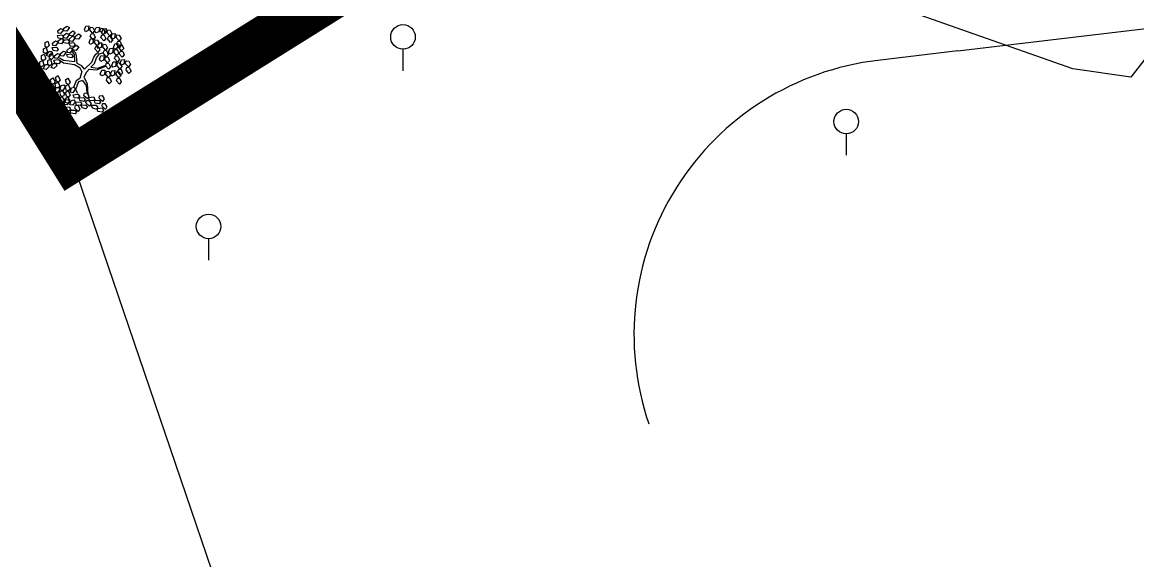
# Model space of a CAD drawing. Extents: x -809667 to 586099, y 3084146 to 3634412.
# Drawn here: x 381192.72 to 381229.02, y 3087102.33 to 3087119.87 of the extents above; entities that cross this region are included whole.
import ezdxf

# ---------------------------------------------------------------- set-up
doc = ezdxf.new("R2010")
doc.units = 0
doc.header["$LTSCALE"] = 0.5
doc.layers.get('0').update_dxf_attribs({"linetype": 'CONTINUOUS'})
doc.layers.add('乔木', color=84, linetype='CONTINUOUS')
doc.layers.add('文字', color=7, linetype='CONTINUOUS')

# ---------------------------------------------------------------- blocks, each defined once
blk = doc.blocks.new('gc125')
at = {"color": 0}
blk.add_line((0, 0.8), (0, 2.2), dxfattribs=at)
blk.add_circle((0, 0), 0.8, dxfattribs=at)
blk = doc.blocks.new('幌伞枫')
at = {"layer": '乔木', "color": 0}
for p, q in [((-685, 826), (-567, 841)), ((-677, 937), (-604, 995)), ((-670, 878), (-677, 937)), ((-604, 870), (-670, 878)), ((-604, 995), (-531, 966)), ((-531, 966), (-604, 870)), ((-567, 841), (-531, 782)), ((-531, 995), (-450, 1054)), ((-523, 937), (-531, 995)), ((-531, 819), (-457, 878)), ((-450, 929), (-523, 937)), ((-457, 878), (-391, 848)), ((-391, 848), (-457, 746)), ((-450, 1054), (-384, 1025)), ((-384, 1025), (-450, 929)), ((-384, 870), (-303, 937)), ((-377, 819), (-384, 870)), ((-237, 900), (-310, 804)), ((-303, 937), (-237, 900)), ((-237, 797), (-156, 863)), ((-156, 863), (-90, 826)), ((-9, 966), (27, 1054)), ((20, 915), (-9, 966)), ((86, 944), (20, 915)), ((27, 1054), (101, 1061)), ((101, 1061), (86, 944)), ((123, 966), (145, 1032)), ((196, 878), (123, 966)), ((137, 804), (167, 870)), ((145, 1032), (203, 1025)), ((167, 870), (225, 863)), ((247, 937), (196, 878)), ((203, 1025), (247, 937)), ((225, 863), (262, 775)), ((247, 937), (284, 1025)), ((284, 885), (247, 937)), ((284, 1025), (365, 1032)), ((350, 915), (284, 885)), ((365, 1032), (350, 915)), ((380, 937), (409, 1003)), ((460, 848), (380, 937)), ((402, 775), (424, 841)), ((409, 1003), (468, 995)), ((424, 900), (460, 988)), ((453, 848), (424, 900)), ((424, 841), (482, 834)), ((519, 878), (453, 848)), ((460, 988), (534, 995)), ((504, 900), (460, 848)), ((468, 995), (504, 900)), ((534, 995), (519, 878)), ((556, 900), (578, 966)), ((629, 812), (556, 900)), ((578, 966), (636, 959)), ((681, 870), (629, 812)), ((636, 959), (681, 870)), ((651, 775), (688, 863)), ((688, 863), (761, 870)), ((761, 870), (747, 753)), ((783, 775), (805, 841)), ((805, 841), (864, 834)), ((-993, 643), (-927, 680)), ((-993, 548), (-993, 643)), ((-890, 570), (-942, 518)), ((-927, 680), (-890, 570)), ((-810, 628), (-736, 687)), ((-802, 570), (-810, 628)), ((-736, 562), (-802, 570)), ((-736, 687), (-663, 658)), ((-663, 658), (-736, 562)), ((-663, 753), (-685, 826)), ((-567, 738), (-663, 753)), ((-663, 687), (-582, 746)), ((-655, 628), (-663, 687)), ((-582, 614), (-655, 628)), ((-582, 746), (-516, 716)), ((-516, 716), (-582, 614)), ((-531, 782), (-567, 738)), ((-545, 709), (-428, 724)), ((-523, 636), (-545, 709)), ((-523, 760), (-531, 819)), ((-457, 746), (-523, 760)), ((-421, 621), (-523, 636)), ((-428, 724), (-384, 665)), ((-384, 665), (-421, 621)), ((-391, 628), (-274, 643)), ((-369, 555), (-391, 628)), ((-384, 738), (-310, 804)), ((-377, 680), (-384, 738)), ((-310, 804), (-377, 819)), ((-310, 672), (-377, 680)), ((-310, 804), (-237, 768)), ((-237, 768), (-310, 672)), ((-296, 511), (-215, 577)), ((-274, 643), (-237, 592)), ((-237, 592), (-274, 548)), ((-230, 738), (-237, 797)), ((-156, 731), (-230, 738)), ((-215, 577), (-149, 540)), ((-90, 826), (-156, 731)), ((108, 650), (145, 738)), ((137, 599), (108, 650)), ((211, 716), (137, 804)), ((203, 628), (137, 599)), ((145, 738), (218, 746)), ((218, 746), (203, 628)), ((262, 775), (211, 716)), ((240, 650), (262, 716)), ((313, 562), (240, 650)), ((262, 716), (321, 709)), ((306, 540), (350, 636)), ((365, 621), (313, 562)), ((321, 709), (365, 621)), ((350, 636), (424, 636)), ((475, 687), (402, 775)), ((424, 636), (409, 518)), ((446, 548), (468, 606)), ((468, 606), (526, 599)), ((526, 746), (475, 687)), ((482, 834), (526, 746)), ((526, 599), (570, 511)), ((570, 738), (600, 804)), ((644, 650), (570, 738)), ((600, 804), (658, 797)), ((695, 709), (644, 650)), ((681, 724), (651, 775)), ((658, 797), (695, 709)), ((747, 753), (681, 724)), ((717, 525), (754, 614)), ((754, 614), (827, 621)), ((857, 687), (783, 775)), ((798, 614), (827, 680)), ((871, 525), (798, 614)), ((827, 621), (813, 503)), ((827, 680), (886, 672)), ((849, 525), (871, 592)), ((908, 746), (857, 687)), ((864, 834), (908, 746)), ((871, 592), (930, 584)), ((923, 584), (871, 525)), ((886, 672), (923, 584)), ((930, 584), (974, 496)), ((-1081, 320), (-1015, 357)), ((-1081, 217), (-1081, 320)), ((-1037, 489), (-971, 525)), ((-1037, 393), (-1037, 489)), ((-986, 364), (-1037, 393)), ((-1015, 357), (-978, 239)), ((-942, 518), (-993, 548)), ((-934, 408), (-986, 364)), ((-971, 525), (-934, 408)), ((-956, 320), (-898, 423)), ((-883, 291), (-956, 320)), ((-898, 423), (-824, 423)), ((-883, 349), (-817, 386)), ((-810, 364), (-883, 291)), ((-883, 247), (-883, 349)), ((-824, 423), (-810, 364)), ((-817, 518), (-699, 533)), ((-795, 445), (-817, 518)), ((-817, 386), (-780, 269)), ((-699, 430), (-795, 445)), ((-758, 313), (-685, 371)), ((-751, 254), (-758, 313)), ((-699, 533), (-663, 474)), ((-663, 474), (-699, 430)), ((-685, 371), (-619, 342)), ((-619, 342), (-685, 247)), ((-611, 371), (-531, 430)), ((-604, 313), (-611, 371)), ((-538, 305), (-604, 313)), ((-465, 401), (-538, 305)), ((-531, 430), (-465, 401)), ((-457, 342), (-332, 364)), ((-428, 276), (-457, 342)), ((-443, 452), (-369, 518)), ((-435, 393), (-443, 452)), ((-369, 386), (-435, 393)), ((-274, 548), (-369, 555)), ((-369, 518), (-296, 481)), ((-296, 481), (-369, 386)), ((-332, 364), (-296, 305)), ((-296, 305), (-332, 261)), ((-257, 346), (-327, 441)), ((-222, 377), (-311, 462)), ((-288, 452), (-296, 511)), ((-215, 445), (-288, 452)), ((-252, 158), (-257, 346)), ((-206, 307), (-222, 377)), ((-149, 540), (-215, 445)), ((-188, 124), (-206, 307)), ((225, 276), (277, 357)), ((255, 489), (284, 555)), ((328, 401), (255, 489)), ((277, 357), (336, 393)), ((284, 555), (336, 548)), ((291, 261), (372, 364)), ((343, 496), (306, 540)), ((380, 459), (328, 401)), ((336, 548), (380, 459)), ((336, 393), (344, 419)), ((409, 518), (343, 496)), ((365, 225), (402, 313)), ((372, 364), (468, 393)), ((402, 313), (482, 320)), ((519, 452), (446, 548)), ((460, 386), (490, 452)), ((534, 291), (460, 386)), ((482, 320), (468, 203)), ((490, 452), (541, 445)), ((497, 225), (526, 291)), ((570, 511), (519, 452)), ((526, 291), (585, 283)), ((585, 349), (534, 291)), ((541, 445), (585, 349)), ((585, 283), (622, 188)), ((592, 408), (629, 496)), ((629, 357), (592, 408)), ((629, 496), (710, 503)), ((695, 386), (629, 357)), ((710, 503), (695, 386)), ((747, 481), (717, 525)), ((725, 408), (754, 474)), ((798, 320), (725, 408)), ((813, 503), (747, 481)), ((747, 247), (769, 313)), ((754, 474), (813, 467)), ((769, 313), (827, 305)), ((849, 371), (798, 320)), ((813, 467), (849, 371)), ((827, 305), (871, 217)), ((923, 437), (849, 525)), ((864, 364), (893, 430)), ((937, 276), (864, 364)), ((893, 430), (952, 423)), ((974, 496), (923, 437)), ((989, 335), (937, 276)), ((952, 423), (989, 335)), ((-1125, 166), (-1059, 195)), ((-1125, 63), (-1125, 166)), ((-1074, 34), (-1125, 63)), ((-1030, 188), (-1081, 217)), ((-1022, 85), (-1074, 34)), ((-1059, 195), (-1022, 85)), ((-1044, -10), (-986, 92)), ((-978, 239), (-1030, 188)), ((-986, 92), (-912, 92)), ((-898, 34), (-971, -32)), ((-927, 195), (-861, 225)), ((-927, 92), (-927, 195)), ((-876, 63), (-927, 92)), ((-912, 92), (-898, 34)), ((-832, 217), (-883, 247)), ((-824, 114), (-876, 63)), ((-861, 225), (-824, 114)), ((-846, 19), (-788, 122)), ((-773, -3), (-846, 19)), ((-780, 269), (-832, 217)), ((-788, 122), (-714, 122)), ((-773, 203), (-655, 217)), ((-751, 129), (-773, 203)), ((-699, 63), (-773, -3)), ((-685, 247), (-751, 254)), ((-648, 114), (-751, 129)), ((-714, 122), (-699, 63)), ((-655, 217), (-611, 158)), ((-611, 158), (-648, 114)), ((-531, 129), (-641, 203)), ((-531, 195), (-633, 254)), ((-252, 158), (-531, 195)), ((-259, 85), (-531, 129)), ((-332, 261), (-428, 276)), ((-112, 4), (-259, 85)), ((-76, 63), (-188, 124)), ((-76, -84), (-112, 4)), ((-9, -18), (-76, 63)), ((-9, -18), (174, 151)), ((152, 26), (240, 122)), ((152, 26), (318, 4)), ((174, 151), (225, 276)), ((240, 122), (291, 261)), ((295, -42), (527, 53)), ((318, 4), (524, 78)), ((402, 173), (365, 225)), ((468, 203), (402, 173)), ((570, 136), (497, 225)), ((519, 63), (541, 129)), ((592, -25), (519, 63)), ((541, 129), (600, 122)), ((622, 188), (570, 136)), ((644, 34), (592, -25)), ((600, 122), (644, 34)), ((673, 70), (710, 166)), ((703, 26), (673, 70)), ((769, 48), (703, 26)), ((710, 166), (783, 166)), ((820, 158), (747, 247)), ((783, 166), (769, 48)), ((805, 78), (827, 144)), ((879, -18), (805, 78)), ((871, 217), (820, 158)), ((827, 144), (886, 136)), ((879, 122), (923, 210)), ((915, 78), (879, 122)), ((930, 41), (879, -18)), ((886, 136), (930, 41)), ((981, 100), (915, 78)), ((923, 210), (996, 217)), ((996, 217), (981, 100)), ((1011, 122), (1040, 188)), ((1092, 34), (1011, 122)), ((1033, -40), (1055, 26)), ((1040, 188), (1099, 180)), ((1055, 26), (1114, 19)), ((1143, 92), (1092, 34)), ((1099, 180), (1143, 92)), ((1114, 19), (1158, -69)), ((-1089, -304), (-1030, -253)), ((-1081, -142), (-1022, -91)), ((-1052, -238), (-1081, -142)), ((-1000, -253), (-1052, -238)), ((-971, -32), (-1044, -10)), ((-1030, -253), (-971, -355)), ((-1022, -91), (-964, -194)), ((-964, -194), (-1000, -253)), ((-861, -282), (-802, -238)), ((-802, -238), (-744, -341)), ((-736, -231), (-677, -179)), ((-707, -326), (-736, -231)), ((-677, -179), (-619, -289)), ((-479, -289), (-421, -245)), ((-421, -245), (-362, -348)), ((-120, -253), (-215, -311)), ((-76, -84), (-120, -253)), ((42, -98), (-20, -221)), ((-20, -221), (62, -380)), ((-9, -18), (-9, -18)), ((-9, -18), (-9, -18)), ((-9, -18), (-9, -18)), ((-9, -18), (-9, -18)), ((-9, -18), (-9, -18)), ((-9, -18), (-9, -18)), ((-9, -18), (-9, -18)), ((-9, -18), (-9, -18)), ((-9, -18), (-9, -18)), ((-9, -18), (-9, -18)), ((-9, -18), (-9, -18)), ((-9, -18), (-9, -18)), ((-9, -18), (-9, -18)), ((-9, -18), (-9, -18)), ((-9, -18), (-9, -18)), ((-9, -18), (-9, -18)), ((-9, -18), (-9, -18)), ((-9, -18), (-9, -18)), ((-9, -18), (-9, -18)), ((-9, -18), (-9, -18)), ((-9, -18), (-9, -18)), ((-9, -18), (-9, -18)), ((-9, -18), (-9, -18)), ((-9, -18), (-9, -18)), ((-9, -18), (-9, -18)), ((-9, -18), (-9, -18)), ((-9, -18), (-9, -18)), ((-9, -18), (-9, -18)), ((-9, -18), (-9, -18)), ((-9, -18), (-9, -18)), ((-9, -18), (-9, -18)), ((-9, -18), (-9, -18)), ((-9, -18), (-9, -18)), ((-9, -18), (-9, -18)), ((-9, -18), (-9, -18)), ((-9, -18), (-9, -18)), ((-9, -18), (-9, -18)), ((-9, -18), (-9, -18)), ((-9, -18), (-9, -18)), ((-9, -18), (-9, -18)), ((42, -98), (109, -22)), ((109, -22), (295, -42)), ((387, -142), (424, -47)), ((424, -187), (387, -142)), ((424, -47), (504, -47)), ((490, -165), (424, -187)), ((504, -47), (490, -165)), ((519, -135), (548, -76)), ((592, -231), (519, -135)), ((541, -297), (563, -231)), ((548, -76), (607, -84)), ((563, -231), (622, -238)), ((644, -172), (592, -231)), ((607, -84), (644, -172)), ((622, -238), (666, -333)), ((644, -150), (681, -62)), ((673, -201), (644, -150)), ((739, -172), (673, -201)), ((681, -62), (754, -54)), ((754, -54), (739, -172)), ((776, -150), (805, -84)), ((849, -238), (776, -150)), ((791, -311), (820, -245)), ((805, -84), (857, -91)), ((820, -84), (849, -18)), ((893, -172), (820, -84)), ((820, -245), (879, -253)), ((849, -18), (908, -25)), ((901, -187), (849, -238)), ((857, -91), (901, -187)), ((879, -253), (915, -341)), ((945, -120), (893, -172)), ((908, -25), (945, -120)), ((1106, -128), (1033, -40)), ((1158, -69), (1106, -128)), ((-1067, -399), (-1089, -304)), ((-1008, -414), (-1067, -399)), ((-971, -355), (-1008, -414)), ((-978, -502), (-920, -458)), ((-956, -598), (-978, -502)), ((-971, -451), (-934, -341)), ((-898, -465), (-971, -451)), ((-934, -341), (-868, -326)), ((-920, -458), (-861, -561)), ((-839, -377), (-898, -465)), ((-876, -443), (-817, -399)), ((-846, -539), (-876, -443)), ((-868, -326), (-839, -377)), ((-839, -385), (-861, -282)), ((-795, -561), (-846, -539)), ((-780, -399), (-839, -385)), ((-817, -399), (-758, -502)), ((-758, -502), (-795, -561)), ((-744, -341), (-780, -399)), ((-751, -598), (-714, -480)), ((-744, -392), (-685, -341)), ((-722, -487), (-744, -392)), ((-663, -502), (-722, -487)), ((-714, -480), (-648, -465)), ((-655, -348), (-707, -326)), ((-685, -341), (-626, -443)), ((-626, -524), (-677, -605)), ((-626, -443), (-663, -502)), ((-619, -289), (-655, -348)), ((-648, -465), (-626, -524)), ((-626, -539), (-589, -429)), ((-553, -554), (-626, -539)), ((-626, -590), (-567, -546)), ((-589, -429), (-523, -414)), ((-567, -546), (-509, -649)), ((-494, -465), (-553, -554)), ((-523, -414), (-494, -465)), ((-487, -451), (-428, -399)), ((-465, -546), (-487, -451)), ((-487, -605), (-428, -554)), ((-457, -385), (-479, -289)), ((-413, -568), (-465, -546)), ((-399, -407), (-457, -385)), ((-428, -399), (-369, -510)), ((-428, -554), (-369, -664)), ((-369, -510), (-413, -568)), ((-362, -348), (-399, -407)), ((-369, -598), (-332, -487)), ((-332, -487), (-266, -473)), ((-244, -524), (-296, -612)), ((-215, -311), (-285, -477)), ((-266, -473), (-244, -524)), ((-156, -341), (-230, -532)), ((-230, -532), (-186, -627)), ((-61, -304), (-156, -341)), ((-61, -304), (38, -431)), ((38, -431), (49, -612)), ((62, -380), (79, -664)), ((614, -392), (541, -297)), ((666, -333), (614, -392)), ((871, -399), (791, -311)), ((915, -341), (871, -399)), ((-986, -664), (-927, -620)), ((-964, -759), (-986, -664)), ((-912, -781), (-964, -759)), ((-898, -620), (-956, -598)), ((-927, -620), (-868, -722)), ((-868, -722), (-912, -781)), ((-861, -561), (-898, -620)), ((-868, -818), (-832, -700)), ((-795, -825), (-868, -818)), ((-832, -700), (-766, -686)), ((-744, -744), (-795, -825)), ((-766, -686), (-744, -744)), ((-766, -825), (-699, -774)), ((-736, -921), (-766, -825)), ((-677, -605), (-751, -598)), ((-751, -664), (-692, -620)), ((-729, -759), (-751, -664)), ((-670, -781), (-729, -759)), ((-699, -774), (-641, -884)), ((-692, -620), (-633, -722)), ((-633, -722), (-670, -781)), ((-633, -752), (-575, -708)), ((-611, -847), (-633, -752)), ((-597, -693), (-626, -590)), ((-545, -708), (-597, -693)), ((-575, -708), (-516, -810)), ((-516, -810), (-553, -869)), ((-509, -649), (-545, -708)), ((-516, -906), (-479, -788)), ((-494, -766), (-435, -715)), ((-472, -862), (-494, -766)), ((-457, -700), (-487, -605)), ((-479, -788), (-413, -781)), ((-406, -722), (-457, -700)), ((-384, -832), (-443, -913)), ((-435, -715), (-377, -818)), ((-413, -781), (-384, -832)), ((-377, -818), (-413, -877)), ((-369, -664), (-406, -722)), ((-377, -913), (-340, -803)), ((-296, -612), (-369, -598)), ((-340, -803), (-274, -788)), ((-288, -664), (-171, -649)), ((-266, -737), (-288, -664)), ((-274, -788), (-244, -840)), ((-171, -752), (-266, -737)), ((-171, -649), (-127, -708)), ((-127, -708), (-171, -752)), ((-142, -737), (-24, -730)), ((-127, -810), (-142, -737)), ((-24, -832), (-127, -810)), ((-24, -686), (-9, -620)), ((64, -766), (-24, -686)), ((-24, -730), (13, -788)), ((13, -788), (-24, -832)), ((-9, -620), (49, -612)), ((27, -869), (42, -803)), ((42, -803), (101, -803)), ((49, -612), (101, -700)), ((101, -700), (64, -766)), ((93, -730), (218, -715)), ((115, -803), (93, -730)), ((101, -803), (159, -884)), ((218, -818), (115, -803)), ((218, -715), (255, -774)), ((255, -774), (218, -818)), ((240, -803), (358, -796)), ((262, -877), (240, -803)), ((358, -752), (372, -686)), ((446, -832), (358, -752)), ((358, -796), (394, -847)), ((372, -686), (431, -678)), ((431, -678), (482, -766)), ((482, -766), (446, -832)), ((-685, -935), (-736, -921)), ((-641, -884), (-685, -935)), ((-641, -972), (-604, -862)), ((-567, -987), (-641, -972)), ((-553, -869), (-611, -847)), ((-604, -862), (-538, -847)), ((-516, -899), (-567, -987)), ((-538, -847), (-516, -899)), ((-443, -913), (-516, -906)), ((-509, -979), (-391, -965)), ((-487, -1053), (-509, -979)), ((-391, -1067), (-487, -1053)), ((-413, -877), (-472, -862)), ((-391, -965), (-354, -1023)), ((-354, -1023), (-391, -1067)), ((-303, -928), (-377, -913)), ((-362, -1053), (-244, -1045)), ((-347, -1126), (-362, -1053)), ((-244, -840), (-303, -928)), ((-252, -1001), (-230, -935)), ((-164, -1082), (-252, -1001)), ((-244, -1045), (-208, -1097)), ((-208, -1097), (-244, -1141)), ((-230, -847), (-112, -840)), ((-208, -921), (-230, -847)), ((-230, -935), (-178, -928)), ((-112, -935), (-208, -921)), ((-178, -928), (-120, -1016)), ((-120, -1016), (-164, -1082)), ((-112, -840), (-76, -891)), ((-76, -891), (-112, -935)), ((-90, -921), (27, -913)), ((-68, -994), (-90, -921)), ((27, -1016), (-68, -994)), ((115, -950), (27, -869)), ((27, -913), (71, -972)), ((71, -972), (27, -1016)), ((159, -884), (115, -950)), ((167, -928), (284, -921)), ((189, -1001), (167, -928)), ((284, -1023), (189, -1001)), ((358, -891), (262, -877)), ((284, -921), (328, -979)), ((328, -979), (284, -1023)), ((313, -1009), (431, -994)), ((328, -1082), (313, -1009)), ((431, -1097), (328, -1082)), ((394, -847), (358, -891)), ((431, -950), (446, -884)), ((519, -1031), (431, -950)), ((431, -994), (468, -1053)), ((468, -1053), (431, -1097)), ((446, -884), (504, -884)), ((504, -884), (556, -965)), ((556, -965), (519, -1031)), ((-244, -1141), (-347, -1126))]:
    blk.add_line(p, q, dxfattribs=at)
blk = doc.blocks.new('123123')
at = {"layer": '文字', "color": 8}
for p, q in [((381940.275, 3087171.237, -859.056), (382075.82, 3087187.312, -859.056)), ((381916.64, 3087152.431), (381911.441, 3087167.711))]:
    blk.add_line(p, q, dxfattribs=at)
at = {"layer": '文字', "color": 8, "flags": 128}
for points, const_width in [([(381897.918, 3087296.929), (381904.377, 3087301.028), (382008.641, 3087376.039), (382070.921, 3087247.886), (382108.649, 3087200.591), (381980.343, 3087185.968), (381931.792, 3087180.434), (381911.441, 3087167.711), (381850.625, 3087264.985), (381870.975, 3087277.708), (381870.975, 3087277.708), (381870.975, 3087277.708), (381897.918, 3087296.929)], 0.5), ([(381870.975, 3087277.708), (381850.625, 3087264.985), (381911.441, 3087167.711), (381931.792, 3087180.434), (381980.343, 3087185.968)], 1.5)]:
    blk.add_lwpolyline(points, dxfattribs=dict(at, const_width=const_width))
at = {"layer": '文字', "color": 8}
blk.add_lwpolyline([(381949.468, 3087183.876), (381945.644, 3087182.757), (381944.076, 3087181.635), (381943.655, 3087179.516), (381945.311, 3087175.903), (381946.656, 3087173.686), (381947.231, 3087172.084), (381945.907, 3087170.376), (381944.027, 3087170.651), (381936.278, 3087173.385), (381935.057, 3087175.327), (381932.592, 3087180.525)], dxfattribs=at)
at = {"layer": '文字', "color": 8, "elevation": -859.056, "flags": 128}
blk.add_lwpolyline([(381940.275, 3087171.237), (381937.678, 3087170.929, 0.477113), (381930.218, 3087159.093)], format="xyb", dxfattribs=at)
at = {"layer": '文字', "color": 8, "xscale": 0.5, "yscale": 0.5, "rotation": 180}
for p in [(381922.22, 3087171.692, 1.219), (381936.647, 3087168.935, 1.219), (381915.893, 3087165.518, 1.22)]:
    blk.add_blockref('gc125', p, dxfattribs=at)
at = {"layer": '文字', "color": 8, "xscale": 0.0013, "yscale": 0.0013, "zscale": 0.0013}
blk.add_blockref('幌伞枫', (381911.863, 3087170.67), dxfattribs=at)

msp = doc.modelspace()

# ---------------------------------------------------------------- block references
at = {"layer": '文字'}
msp.add_blockref('123123', (-717.11, -52.3), dxfattribs=at)

doc.saveas('drawing.dxf')
